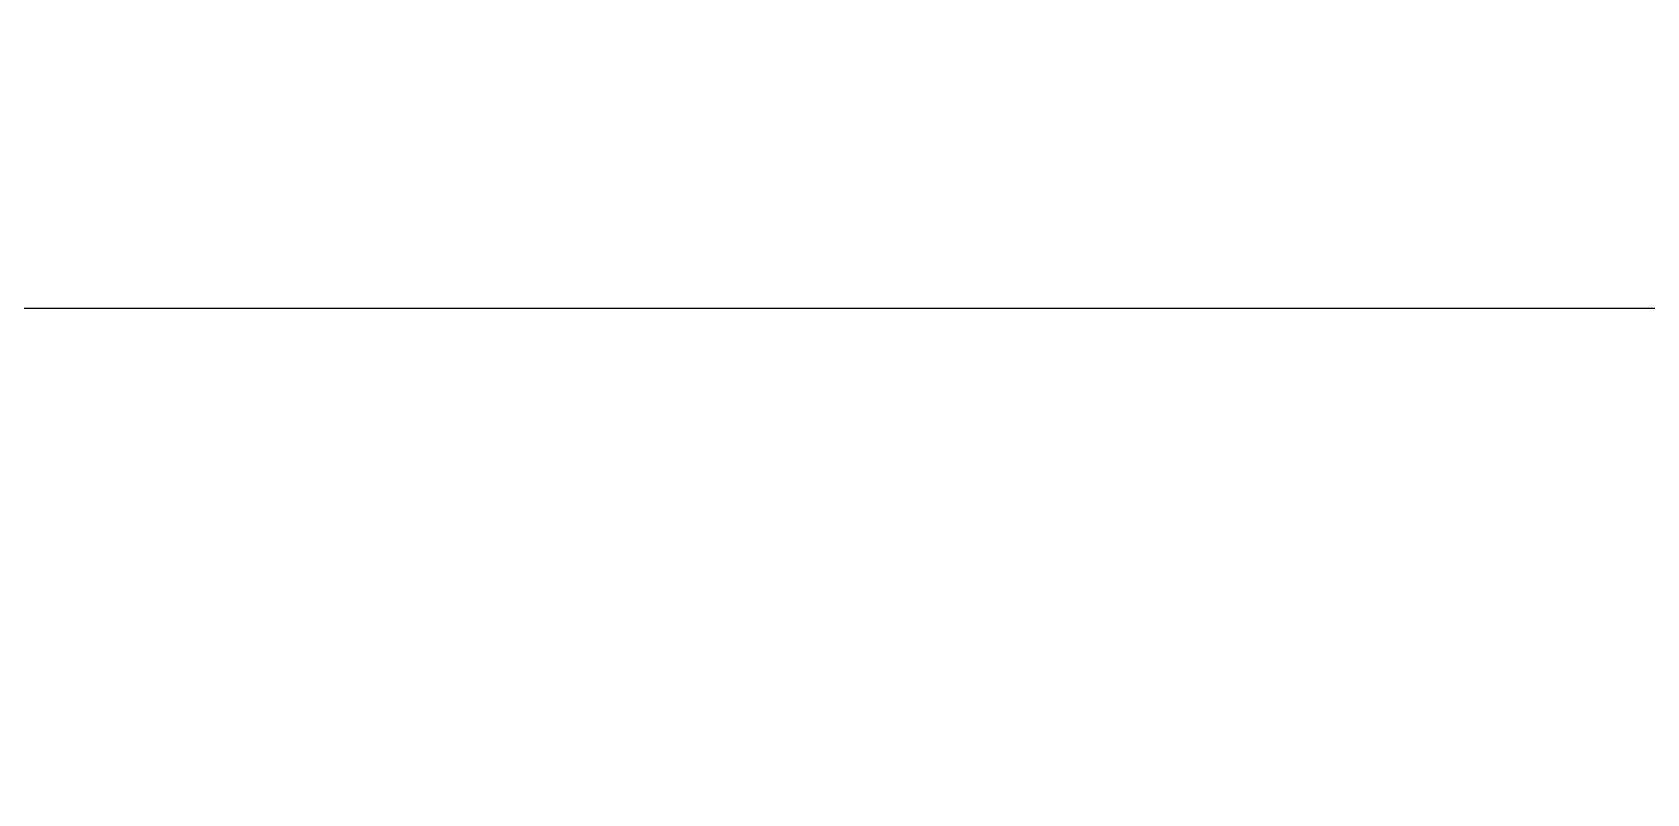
# Model space of a CAD drawing. Header units: millimetres. Extents: x 4198 to 4994, y 1103 to 1807.
# Drawn here: x 4520.5 to 4726.9, y 1557 to 1654.3 of the extents above; entities that cross this region are included whole.
import ezdxf
from ezdxf.xclip import XClip

# ---------------------------------------------------------------- set-up
doc = ezdxf.new("R2010")
doc.units = ezdxf.units.MM
doc.header["$LTSCALE"] = 10
doc.header["$MEASUREMENT"] = 0
doc.header["$XCLIPFRAME"] = 2
doc.layers.add('TX-PAPR', color=2, linetype='Continuous', plot=False)
doc.layers.add('TZ-BASE', color=253, linetype='Continuous')

# ---------------------------------------------------------------- blocks, each defined once
blk = doc.blocks.new('JD-DFHDH6GH34GH7')
at = {"layer": 'TZ-BASE'}
for p, q in [((255.64, -175), (301.43, 181.33)), ((356.47, -175), (402.21, 180.98)), ((80, 138.55), (700, 58.88)), ((378.4, 73.47, 143), (353.87, 108.7, 143)), ((378.12, 71.77, 142), (353.06, 106.87, 142)), ((376.35, 71.87, 141), (362.58, 91.07, 141)), ((362.62, 74.39, 134), (351.61, 89.12, 134)), ((382.99, 56.15, 138), (358.54, 89.53, 138)), ((372.45, 72.54, 139), (360.37, 89.39, 139)), ((372.57, 74.58, 140), (361.38, 90.41, 140)), ((362.18, 72.13, 133), (350.87, 87.41, 133)), ((358.89, 71.16, 131), (348.8, 84.77, 131)), ((361.1, 70.82, 132), (349.57, 86.44, 132)), ((379.42, 74.27, 144), (371.86, 84.81, 144))]:
    blk.add_line(p, q, dxfattribs=at)

msp = doc.modelspace()

# ---------------------------------------------------------------- linework, layer by layer
at = {"layer": 'TX-PAPR'}
msp.add_lwpolyline([(4197.89, 1103.05), (4993.89, 1103.05), (4993.89, 1619.05), (4197.89, 1619.05)], close=True, dxfattribs=at)

# ---------------------------------------------------------------- block references
at = {"layer": 'TZ-BASE'}
ref = msp.add_blockref('JD-DFHDH6GH34GH7', (4282.02, 1473), dxfattribs=at)
XClip(ref).set_block_clipping_path([(0.0000000001, -75), (700.0000000011, 75.0000000102)])

doc.saveas('drawing.dxf')
